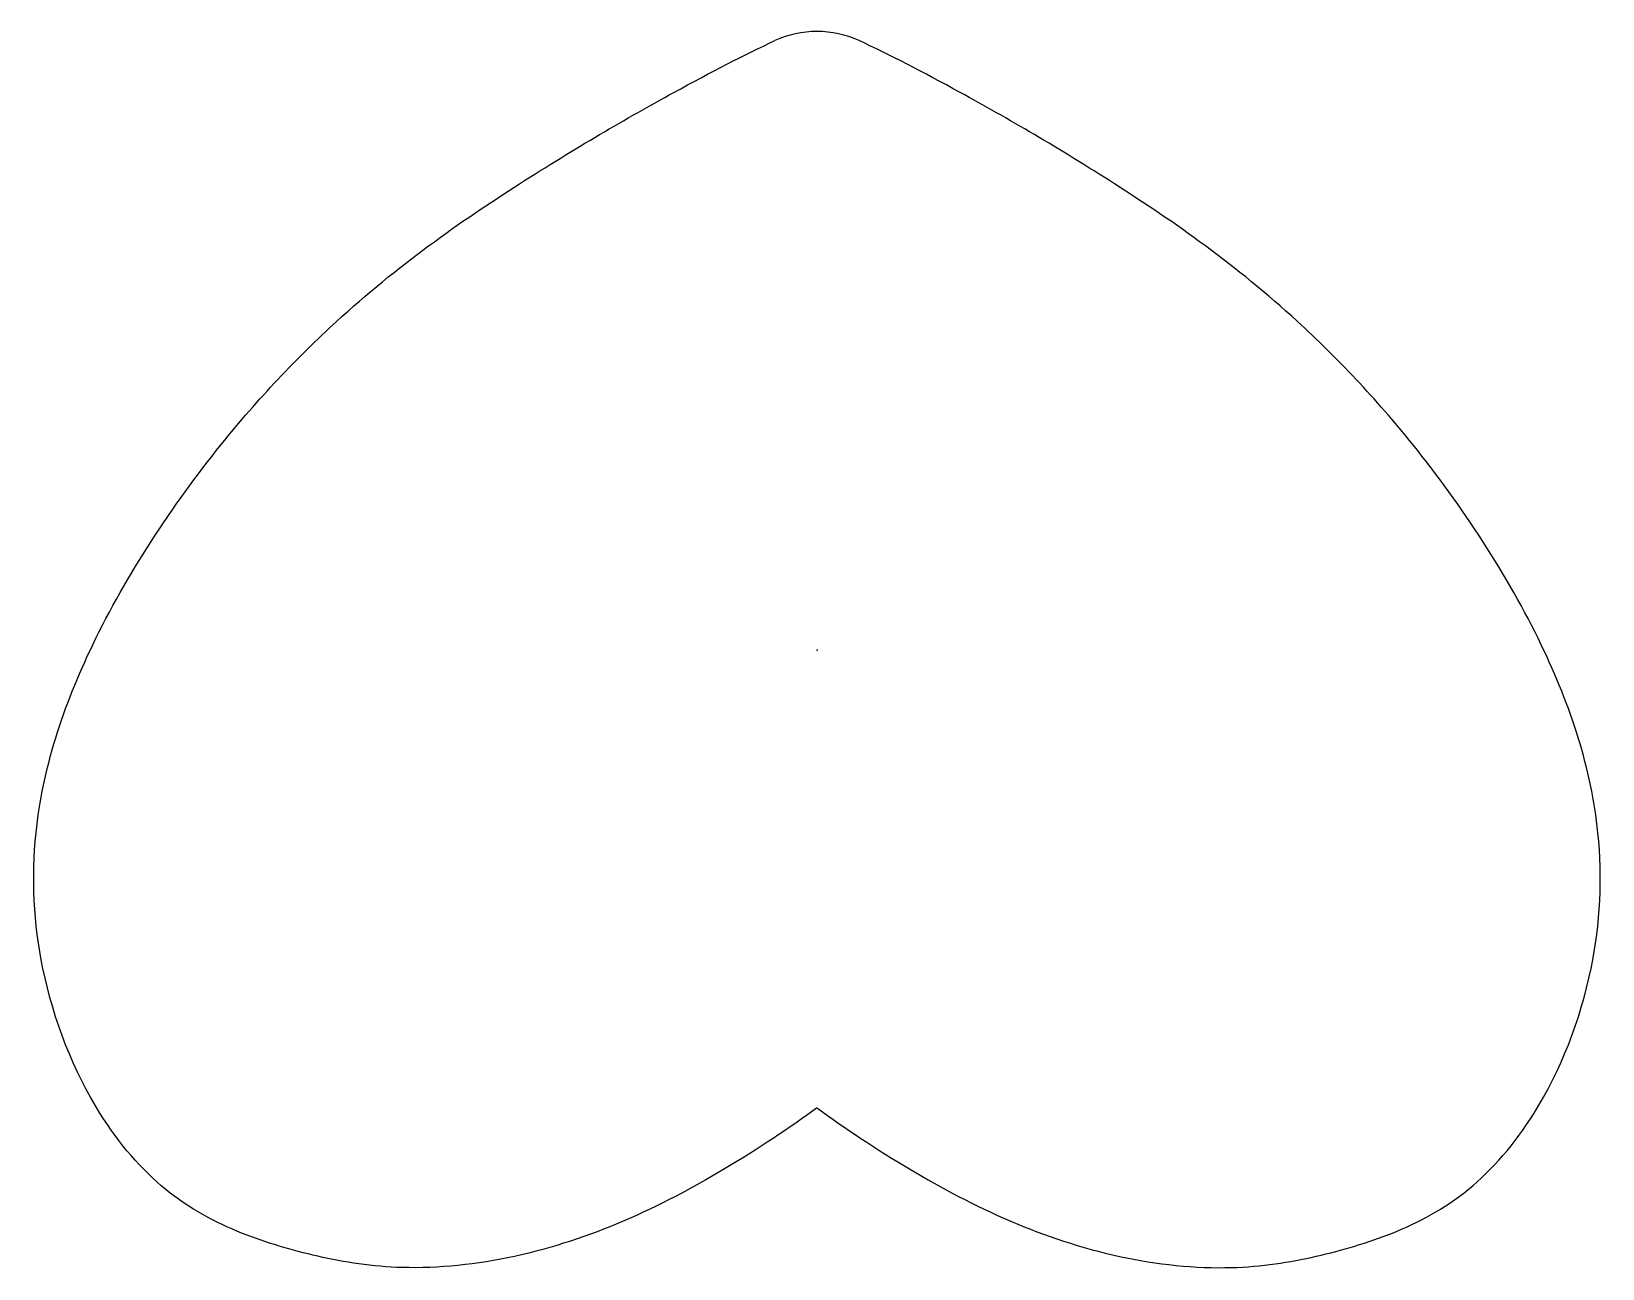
# Model space of a CAD drawing. Header units: millimetres. Extents: x -116 to 116, y -91 to 91.
import ezdxf

# ---------------------------------------------------------------- set-up
doc = ezdxf.new("R2010")
doc.units = ezdxf.units.MM
doc.layers.get('0').update_dxf_attribs({"linetype": 'CONTINUOUS'})

msp = doc.modelspace()

# ---------------------------------------------------------------- linework, layer by layer
msp.add_arc((0, 76.45), 14.9, 65.3304, 114.6696)
for points in [[(0, -67.57), (-0.02, -67.59), (-0.04, -67.6), (-0.06, -67.61), (-4.01, -70.51), (-8.61, -73.59), (-13.91, -76.73), (-18.3, -79.34), (-23.2, -81.99), (-28.71, -84.34), (-33.61, -86.43), (-39.01, -88.26), (-44.66, -89.49), (-50.17, -90.7), (-55.87, -91.29), (-61.23, -91.14), (-65.62, -91.02), (-69.76, -90.38), (-73.68, -89.48), (-77.58, -88.58), (-81.31, -87.49), (-84.94, -86.05), (-88.83, -84.5), (-92.6, -82.5), (-96.14, -79.61), (-99.69, -76.72), (-103.01, -72.92), (-105.86, -68.36), (-109.72, -62.19), (-112.7, -54.69), (-114.28, -46.98), (-115.64, -40.35), (-115.98, -33.59), (-115.3, -26.97), (-114.33, -17.52), (-111.3, -8.28), (-106.92, 0.8), (-101.94, 11.13), (-95.26, 21.28), (-87.95, 30.37), (-82.54, 37.1), (-76.77, 43.21), (-70.93, 48.54), (-61.91, 56.79), (-52.71, 63.24), (-43.93, 68.85), (-35.82, 74.04), (-28.07, 78.54), (-21.15, 82.33), (-15.65, 85.35), (-10.66, 87.91), (-6.22, 89.99)], [(0, -67.57), (0.02, -67.59), (0.04, -67.6), (0.06, -67.61), (4.01, -70.51), (8.61, -73.59), (13.91, -76.73), (18.3, -79.34), (23.2, -81.99), (28.71, -84.34), (33.61, -86.43), (39.01, -88.26), (44.66, -89.49), (50.17, -90.7), (55.87, -91.29), (61.23, -91.14), (65.62, -91.02), (69.76, -90.38), (73.68, -89.48), (77.58, -88.58), (81.31, -87.49), (84.94, -86.05), (88.83, -84.5), (92.6, -82.5), (96.14, -79.61), (99.69, -76.72), (103.01, -72.92), (105.86, -68.36), (109.72, -62.19), (112.7, -54.69), (114.28, -46.98), (115.64, -40.35), (115.98, -33.59), (115.3, -26.97), (114.33, -17.52), (111.3, -8.28), (106.92, 0.8), (101.94, 11.13), (95.26, 21.28), (87.95, 30.37), (82.54, 37.1), (76.77, 43.21), (70.93, 48.54), (61.91, 56.79), (52.71, 63.24), (43.93, 68.85), (35.82, 74.04), (28.07, 78.54), (21.15, 82.33), (15.65, 85.35), (10.66, 87.91), (6.22, 89.99)]]:
    msp.add_open_spline(points, degree=3, knots=[-0.000352, -0.000352, -0.000352, -0.000352, 0, 0, 0, 0.070809, 0.070809, 0.070809, 0.129628, 0.129628, 0.129628, 0.182018, 0.182018, 0.182018, 0.233142, 0.233142, 0.233142, 0.274938, 0.274938, 0.274938, 0.316511, 0.316511, 0.316511, 0.361122, 0.361122, 0.361122, 0.405969, 0.405969, 0.405969, 0.466831, 0.466831, 0.466831, 0.519154, 0.519154, 0.519154, 0.593737, 0.593737, 0.593737, 0.678542, 0.678542, 0.678542, 0.741397, 0.741397, 0.741397, 0.838698, 0.838698, 0.838698, 0.928604, 0.928604, 0.928604, 1, 1, 1, 1])
msp.add_point((0, 0))

doc.saveas('drawing.dxf')
